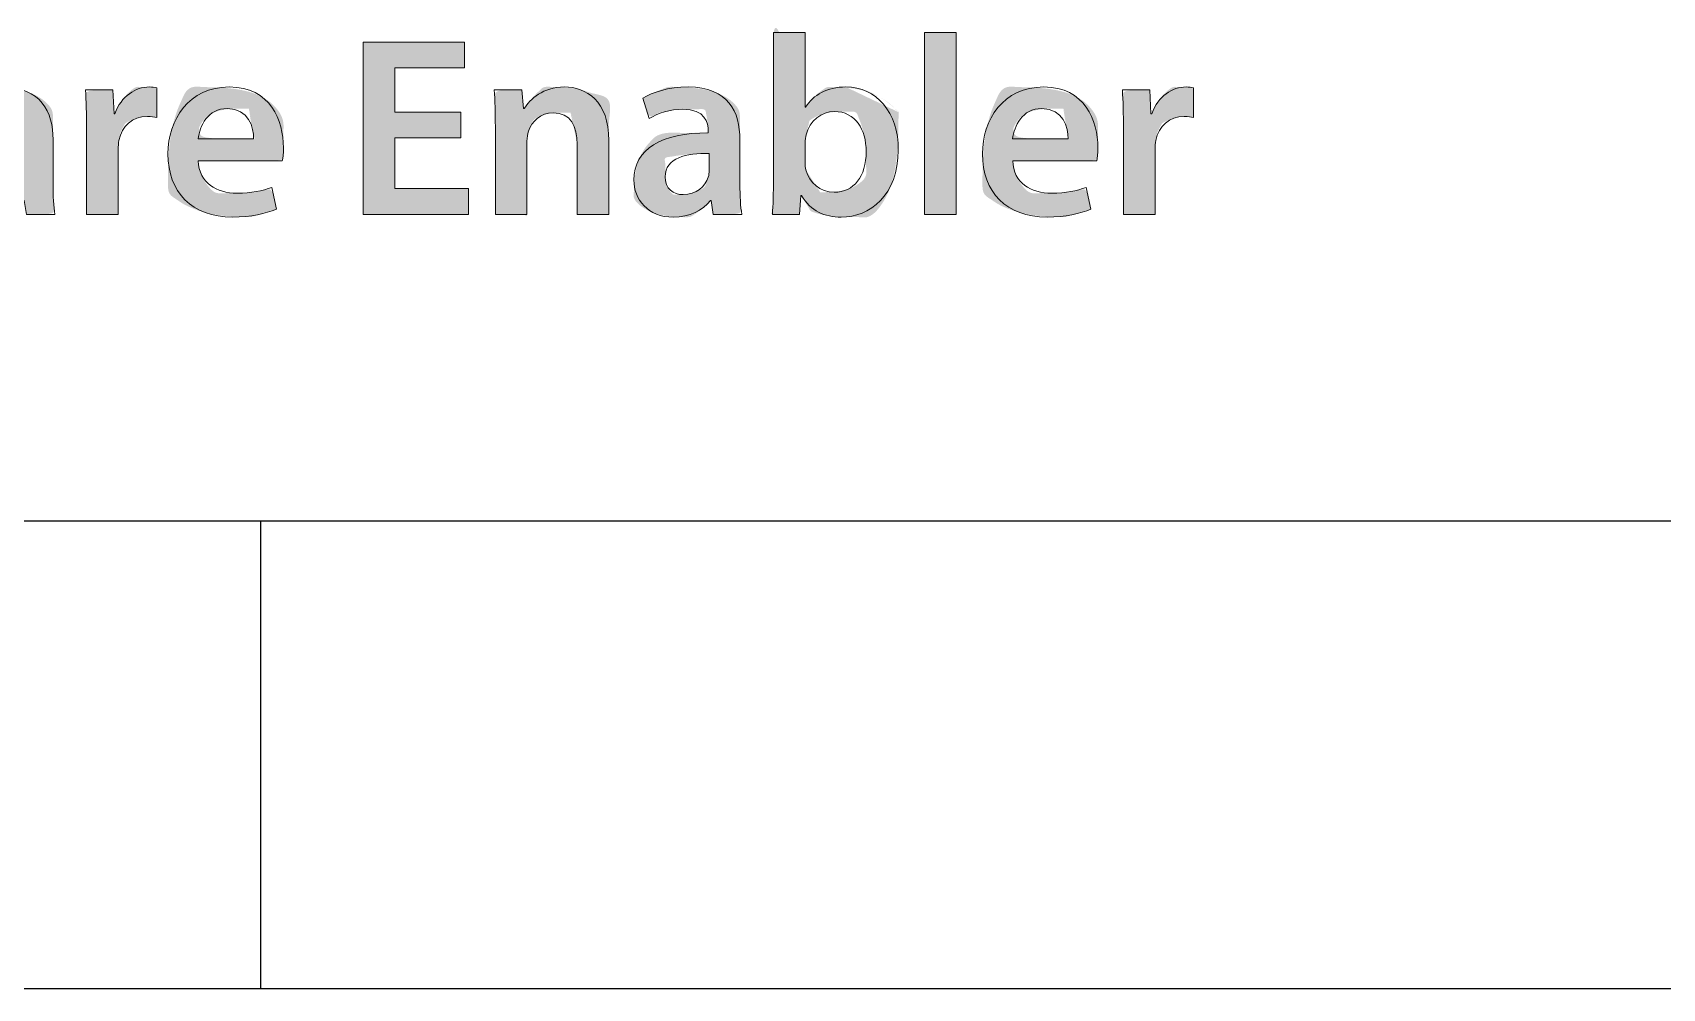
# Model space of a CAD drawing. Header units: millimetres. Extents: x -41 to 379, y -37 to 257.
# Drawn here: x 303.01 to 320.86, y -37.09 to -26.62 of the extents above; entities that cross this region are included whole.
import ezdxf
from ezdxf.lldxf.tags import DXFTag

# ---------------------------------------------------------------- set-up
doc = ezdxf.new("R2010")
doc.units = ezdxf.units.MM
doc.layers.add('_U+56FE_U+5C42 1', color=7, linetype='Continuous')
doc.layers.add('EFEXPLORER-ENCLOSURE-DXF_FORMAT', color=7, linetype='Continuous')
tags = doc.linetypes.add('DASHED', pattern=[25.72, 12.86, -12.86]).pattern_tags.tags
tags[6:7] = [DXFTag(74, 4), DXFTag(75, 0), DXFTag(340, '0'), DXFTag(46, 0.0), DXFTag(50, 0.0), DXFTag(44, 0.0), DXFTag(45, 0.0)]
tags[4:5] = [DXFTag(74, 4), DXFTag(75, 0), DXFTag(340, '0'), DXFTag(46, 0.0), DXFTag(50, 0.0), DXFTag(44, 0.0), DXFTag(45, 0.0)]

# ---------------------------------------------------------------- blocks, each defined once
blk = doc.blocks.new('block 8')
at = {"layer": '_U+56FE_U+5C42 1'}
h = blk.add_hatch(color=148, dxfattribs=at)
h.dxf.hatch_style = 2
edge = h.paths.add_edge_path()
edge.add_spline(control_points=[(317.37, -318.75), (317.37, -318.75), (317.37, -318.75), (317.34, -323.81), (317.34, -329.77), (313.51, -332.74), (309.73, -332.74), (307.57, -332.74), (305.65, -331.92), (304.43, -329.85), (304.43, -329.85), (304.36, -329.85), (304.36, -329.85), (304.36, -329.85), (304.17, -332.36), (304.17, -332.36), (304.17, -332.36), (300.57, -332.36), (300.57, -332.36), (300.65, -331.25), (300.71, -329.41), (300.71, -327.7), (300.71, -327.7), (300.71, -308.15), (300.71, -308.15), (300.71, -308.15), (304.92, -308.15), (304.92, -308.15), (304.92, -308.15), (304.92, -318.07), (304.92, -318.07), (304.92, -318.07), (304.99, -318.07), (304.99, -318.07), (306.01, -316.44), (307.85, -315.39), (310.35, -315.39), (314.43, -315.39), (317.37, -318.75)], knot_values=[-1, 0, 0, 0, 0, 0, 1, 1, 1, 2, 2, 2, 3, 3, 3, 4, 4, 4, 5, 5, 5, 6, 6, 6, 7, 7, 7, 8, 8, 8, 9, 9, 9, 10, 10, 10, 11, 11, 11, 12, 12, 12, 12], degree=3, periodic=0)
edge = h.paths.add_edge_path()
edge.add_spline(control_points=[(306.94, -329.41), (306.94, -329.41), (306.94, -329.41), (308.79, -329.41), (311.44, -329.41), (313.06, -327.33), (313.06, -323.98), (313.06, -321.06), (311.63, -318.66), (308.83, -318.66), (307.11, -318.66), (305.52, -319.88), (305.06, -321.76), (304.98, -322.08), (304.92, -322.44), (304.92, -322.84), (304.92, -322.84), (304.92, -325.46), (304.92, -325.46), (304.92, -325.81), (304.96, -326.15), (305.03, -326.45), (305.47, -328.15), (306.94, -329.41)], knot_values=[-1, 0, 0, 0, 0, 0, 1, 1, 1, 2, 2, 2, 3, 3, 3, 4, 4, 4, 5, 5, 5, 6, 6, 6, 7, 7, 7, 7], degree=3, periodic=0)
h = blk.add_hatch(color=148, dxfattribs=at)
h.dxf.hatch_style = 2
h.paths.add_polyline_path([(320.82, -308.15), (325.03, -308.15), (325.03, -332.36), (320.82, -332.36)])
h = blk.add_hatch(color=148, dxfattribs=at)
h.dxf.hatch_style = 2
h.paths.add_polyline_path([(259.04, -322.18), (250.28, -322.18), (250.28, -328.9), (260.07, -328.9), (260.07, -332.36), (246.06, -332.36), (246.06, -309.4), (259.56, -309.4), (259.56, -312.86), (250.28, -312.86), (250.28, -318.75), (259.04, -318.75)])
h = blk.add_hatch(color=148, dxfattribs=at)
h.dxf.hatch_style = 2
edge = h.paths.add_edge_path()
edge.add_spline(control_points=[(191.78, -316.88), (191.78, -316.88), (191.78, -316.88), (191.78, -316.88), (193.05, -316.11), (195.21, -315.39), (197.84, -315.39), (203.2, -315.39), (204.73, -318.76), (204.73, -322.41), (204.73, -322.41), (204.73, -328.36), (204.73, -328.36), (204.73, -329.87), (204.81, -331.34), (204.99, -332.36), (204.99, -332.36), (201.19, -332.36), (201.19, -332.36), (201.19, -332.36), (200.9, -330.51), (200.9, -330.51), (200.9, -330.51), (200.8, -330.51), (200.8, -330.51), (199.79, -331.82), (198.04, -332.74), (195.87, -332.74), (192.47, -332.74), (190.6, -330.32), (190.6, -327.8), (190.6, -323.62), (194.33, -321.49), (200.52, -321.52), (200.52, -321.52), (200.52, -321.25), (200.52, -321.25), (200.52, -320.18), (200.1, -318.35), (197.12, -318.36), (195.49, -318.36), (193.76, -318.89), (192.62, -319.61), (192.62, -319.61), (191.78, -316.88)], knot_values=[-1, 0, 0, 0, 0, 0, 1, 1, 1, 2, 2, 2, 3, 3, 3, 4, 4, 4, 5, 5, 5, 6, 6, 6, 7, 7, 7, 8, 8, 8, 9, 9, 9, 10, 10, 10, 11, 11, 11, 12, 12, 12, 13, 13, 13, 14, 14, 14, 14], degree=3, periodic=0)
edge = h.paths.add_edge_path()
edge.add_spline(control_points=[(200.63, -324.24), (200.63, -324.24), (200.63, -324.24), (200.63, -324.24), (197.62, -324.2), (194.78, -324.83), (194.78, -327.35), (194.78, -328.96), (195.85, -329.73), (197.19, -329.73), (198.89, -329.73), (200.11, -328.63), (200.52, -327.42), (200.61, -327.13), (200.63, -326.8), (200.63, -326.51), (200.63, -326.51), (200.63, -324.24)], knot_values=[-1, 0, 0, 0, 0, 0, 1, 1, 1, 2, 2, 2, 3, 3, 3, 4, 4, 4, 5, 5, 5, 5], degree=3, periodic=0)
h = blk.add_hatch(color=148, dxfattribs=at)
h.dxf.hatch_style = 2
edge = h.paths.add_edge_path()
edge.add_spline(control_points=[(217.82, -319.33), (217.82, -319.33), (217.82, -319.33), (217.31, -319.33), (215.29, -319.33), (213.9, -320.6), (213.52, -322.51), (213.45, -322.88), (213.42, -323.32), (213.42, -323.76), (213.42, -323.76), (213.42, -332.36), (213.42, -332.36), (213.42, -332.36), (209.2, -332.36), (209.2, -332.36), (209.2, -332.36), (209.2, -321.13), (209.2, -321.13), (209.2, -318.88), (209.16, -317.25), (209.06, -315.77), (209.06, -315.77), (212.71, -315.77), (212.71, -315.77), (212.71, -315.77), (212.87, -318.95), (212.87, -318.95), (212.87, -318.95), (212.98, -318.95), (212.98, -318.95), (213.81, -316.59), (215.76, -315.39), (217.56, -315.39), (217.98, -315.39), (218.22, -315.41), (218.56, -315.49), (218.56, -315.49), (218.56, -319.45), (218.56, -319.45), (218.19, -319.37), (217.82, -319.33)], knot_values=[-1, 0, 0, 0, 0, 0, 1, 1, 1, 2, 2, 2, 3, 3, 3, 4, 4, 4, 5, 5, 5, 6, 6, 6, 7, 7, 7, 8, 8, 8, 9, 9, 9, 10, 10, 10, 11, 11, 11, 12, 12, 12, 13, 13, 13, 13], degree=3, periodic=0)
h = blk.add_hatch(color=148, dxfattribs=at)
h.dxf.hatch_style = 2
edge = h.paths.add_edge_path()
edge.add_spline(control_points=[(231.09, -332.72), (231.09, -332.72), (231.09, -332.72), (228.65, -332.72), (223.23, -332.72), (220.04, -329.39), (220.04, -324.31), (220.04, -319.76), (222.83, -315.39), (228.22, -315.39), (233.68, -315.39), (235.43, -319.87), (235.43, -323.48), (235.43, -324.25), (235.36, -324.88), (235.28, -325.23), (235.28, -325.23), (224.08, -325.23), (224.08, -325.23), (224.19, -328.22), (226.54, -329.54), (229.25, -329.54), (231.2, -329.54), (232.59, -329.24), (233.88, -328.77), (233.88, -328.77), (234.5, -331.66), (234.5, -331.66), (233.07, -332.27), (231.09, -332.72)], knot_values=[-1, 0, 0, 0, 0, 0, 1, 1, 1, 2, 2, 2, 3, 3, 3, 4, 4, 4, 5, 5, 5, 6, 6, 6, 7, 7, 7, 8, 8, 8, 9, 9, 9, 9], degree=3, periodic=0)
edge = h.paths.add_edge_path()
edge.add_spline(control_points=[(230.82, -318.26), (230.82, -318.26), (230.82, -318.26), (227.96, -318.26), (225.34, -318.26), (224.26, -320.61), (224.07, -322.3), (224.07, -322.3), (231.46, -322.3), (231.46, -322.3), (231.48, -320.8), (230.82, -318.26)], knot_values=[-1, 0, 0, 0, 0, 0, 1, 1, 1, 2, 2, 2, 3, 3, 3, 3], degree=3, periodic=0)
h = blk.add_hatch(color=148, dxfattribs=at)
h.dxf.hatch_style = 2
edge = h.paths.add_edge_path()
edge.add_spline(control_points=[(273.68, -318.82), (273.68, -318.82), (273.68, -318.82), (271.37, -318.82), (269.67, -318.82), (268.51, -320.01), (268.07, -321.29), (267.94, -321.63), (267.87, -322.14), (267.87, -322.62), (267.87, -322.62), (267.87, -332.36), (267.87, -332.36), (267.87, -332.36), (263.66, -332.36), (263.66, -332.36), (263.66, -332.36), (263.66, -320.71), (263.66, -320.71), (263.66, -318.8), (263.6, -317.21), (263.52, -315.77), (263.52, -315.77), (267.2, -315.77), (267.2, -315.77), (267.2, -315.77), (267.41, -318.28), (267.41, -318.28), (267.41, -318.28), (267.51, -318.28), (267.51, -318.28), (268.24, -317), (270.05, -315.39), (272.84, -315.39), (275.74, -315.39), (278.79, -317.25), (278.79, -322.54), (278.79, -322.54), (278.79, -332.36), (278.79, -332.36), (278.79, -332.36), (274.58, -332.36), (274.58, -332.36), (274.58, -332.36), (274.58, -323.04), (274.58, -323.04), (274.58, -320.64), (273.68, -318.82)], knot_values=[-1, 0, 0, 0, 0, 0, 1, 1, 1, 2, 2, 2, 3, 3, 3, 4, 4, 4, 5, 5, 5, 6, 6, 6, 7, 7, 7, 8, 8, 8, 9, 9, 9, 10, 10, 10, 11, 11, 11, 12, 12, 12, 13, 13, 13, 14, 14, 14, 15, 15, 15, 15], degree=3, periodic=0)
h = blk.add_hatch(color=148, dxfattribs=at)
h.dxf.hatch_style = 2
edge = h.paths.add_edge_path()
edge.add_spline(control_points=[(283.29, -316.88), (283.29, -316.88), (283.29, -316.88), (283.29, -316.88), (284.56, -316.11), (286.72, -315.39), (289.35, -315.39), (294.71, -315.39), (296.24, -318.76), (296.24, -322.41), (296.24, -322.41), (296.24, -328.36), (296.24, -328.36), (296.24, -329.87), (296.32, -331.34), (296.5, -332.36), (296.5, -332.36), (292.7, -332.36), (292.7, -332.36), (292.7, -332.36), (292.41, -330.51), (292.41, -330.51), (292.41, -330.51), (292.31, -330.51), (292.31, -330.51), (291.3, -331.82), (289.54, -332.74), (287.37, -332.74), (283.98, -332.74), (282.11, -330.32), (282.11, -327.8), (282.11, -323.62), (285.84, -321.49), (292.03, -321.52), (292.03, -321.52), (292.03, -321.25), (292.03, -321.25), (292.03, -320.18), (291.61, -318.35), (288.63, -318.36), (286.99, -318.36), (285.27, -318.89), (284.13, -319.61), (284.13, -319.61), (283.29, -316.88)], knot_values=[-1, 0, 0, 0, 0, 0, 1, 1, 1, 2, 2, 2, 3, 3, 3, 4, 4, 4, 5, 5, 5, 6, 6, 6, 7, 7, 7, 8, 8, 8, 9, 9, 9, 10, 10, 10, 11, 11, 11, 12, 12, 12, 13, 13, 13, 14, 14, 14, 14], degree=3, periodic=0)
edge = h.paths.add_edge_path()
edge.add_spline(control_points=[(292.14, -324.24), (292.14, -324.24), (292.14, -324.24), (292.14, -324.24), (289.13, -324.2), (286.29, -324.83), (286.29, -327.35), (286.29, -328.96), (287.36, -329.73), (288.7, -329.73), (290.4, -329.73), (291.62, -328.63), (292.03, -327.42), (292.12, -327.13), (292.14, -326.8), (292.14, -326.51), (292.14, -326.51), (292.14, -324.24)], knot_values=[-1, 0, 0, 0, 0, 0, 1, 1, 1, 2, 2, 2, 3, 3, 3, 4, 4, 4, 5, 5, 5, 5], degree=3, periodic=0)
h = blk.add_hatch(color=148, dxfattribs=at)
h.dxf.hatch_style = 2
edge = h.paths.add_edge_path()
edge.add_spline(control_points=[(339.59, -332.72), (339.59, -332.72), (339.59, -332.72), (337.16, -332.72), (331.73, -332.72), (328.55, -329.39), (328.55, -324.31), (328.55, -319.76), (331.33, -315.39), (336.73, -315.39), (342.18, -315.39), (343.94, -319.87), (343.94, -323.48), (343.94, -324.25), (343.87, -324.88), (343.79, -325.23), (343.79, -325.23), (332.58, -325.23), (332.58, -325.23), (332.7, -328.22), (335.04, -329.54), (337.75, -329.54), (339.71, -329.54), (341.1, -329.24), (342.38, -328.77), (342.38, -328.77), (343.01, -331.66), (343.01, -331.66), (341.57, -332.27), (339.59, -332.72)], knot_values=[-1, 0, 0, 0, 0, 0, 1, 1, 1, 2, 2, 2, 3, 3, 3, 4, 4, 4, 5, 5, 5, 6, 6, 6, 7, 7, 7, 8, 8, 8, 9, 9, 9, 9], degree=3, periodic=0)
edge = h.paths.add_edge_path()
edge.add_spline(control_points=[(339.33, -318.26), (339.33, -318.26), (339.33, -318.26), (336.47, -318.26), (333.85, -318.26), (332.76, -320.61), (332.57, -322.3), (332.57, -322.3), (339.97, -322.3), (339.97, -322.3), (339.99, -320.8), (339.33, -318.26)], knot_values=[-1, 0, 0, 0, 0, 0, 1, 1, 1, 2, 2, 2, 3, 3, 3, 3], degree=3, periodic=0)
h = blk.add_hatch(color=148, dxfattribs=at)
h.dxf.hatch_style = 2
edge = h.paths.add_edge_path()
edge.add_spline(control_points=[(355.96, -319.33), (355.96, -319.33), (355.96, -319.33), (355.44, -319.33), (353.42, -319.33), (352.03, -320.6), (351.66, -322.51), (351.58, -322.88), (351.55, -323.32), (351.55, -323.76), (351.55, -323.76), (351.55, -332.36), (351.55, -332.36), (351.55, -332.36), (347.33, -332.36), (347.33, -332.36), (347.33, -332.36), (347.33, -321.13), (347.33, -321.13), (347.33, -318.88), (347.29, -317.25), (347.2, -315.77), (347.2, -315.77), (350.84, -315.77), (350.84, -315.77), (350.84, -315.77), (351, -318.95), (351, -318.95), (351, -318.95), (351.12, -318.95), (351.12, -318.95), (351.94, -316.59), (353.89, -315.39), (355.7, -315.39), (356.11, -315.39), (356.35, -315.41), (356.69, -315.49), (356.69, -315.49), (356.69, -319.45), (356.69, -319.45), (356.33, -319.37), (355.96, -319.33)], knot_values=[-1, 0, 0, 0, 0, 0, 1, 1, 1, 2, 2, 2, 3, 3, 3, 4, 4, 4, 5, 5, 5, 6, 6, 6, 7, 7, 7, 8, 8, 8, 9, 9, 9, 10, 10, 10, 11, 11, 11, 12, 12, 12, 13, 13, 13, 13], degree=3, periodic=0)
at = {"layer": '_U+56FE_U+5C42 1', "lineweight": 0}
for points in [[(320.82, -308.15), (325.03, -308.15), (325.03, -332.36), (320.82, -332.36), (320.82, -308.15)], [(259.04, -322.18), (250.28, -322.18), (250.28, -328.9), (260.07, -328.9), (260.07, -332.36), (246.06, -332.36), (246.06, -309.4), (259.56, -309.4), (259.56, -312.86), (250.28, -312.86), (250.28, -318.75), (259.04, -318.75), (259.04, -322.18)]]:
    blk.add_lwpolyline(points, dxfattribs=at)
for points, knots in [([(300.57, -332.36), (300.65, -331.25), (300.71, -329.41), (300.71, -327.7), (300.71, -327.7), (300.71, -308.15), (300.71, -308.15), (300.71, -308.15), (304.92, -308.15), (304.92, -308.15), (304.92, -308.15), (304.92, -318.07), (304.92, -318.07), (304.92, -318.07), (304.99, -318.07), (304.99, -318.07), (306.01, -316.44), (307.85, -315.39), (310.35, -315.39), (314.43, -315.39), (317.37, -318.75), (317.34, -323.81), (317.34, -329.77), (313.51, -332.74), (309.73, -332.74), (307.57, -332.74), (305.65, -331.92), (304.43, -329.85), (304.43, -329.85), (304.36, -329.85), (304.36, -329.85), (304.36, -329.85), (304.17, -332.36), (304.17, -332.36), (304.17, -332.36), (300.57, -332.36), (300.57, -332.36)], [0, 0, 0, 0, 1, 1, 1, 2, 2, 2, 3, 3, 3, 4, 4, 4, 5, 5, 5, 6, 6, 6, 7, 7, 7, 8, 8, 8, 9, 9, 9, 10, 10, 10, 11, 11, 11, 12, 12, 12, 12]), ([(201.19, -332.36), (201.19, -332.36), (200.9, -330.51), (200.9, -330.51), (200.9, -330.51), (200.8, -330.51), (200.8, -330.51), (199.79, -331.82), (198.04, -332.74), (195.87, -332.74), (192.47, -332.74), (190.6, -330.32), (190.6, -327.8), (190.6, -323.62), (194.33, -321.49), (200.52, -321.52), (200.52, -321.52), (200.52, -321.25), (200.52, -321.25), (200.52, -320.18), (200.1, -318.35), (197.12, -318.36), (195.49, -318.36), (193.76, -318.89), (192.62, -319.61), (192.62, -319.61), (191.78, -316.88), (191.78, -316.88), (193.05, -316.11), (195.21, -315.39), (197.84, -315.39), (203.2, -315.39), (204.73, -318.76), (204.73, -322.41), (204.73, -322.41), (204.73, -328.36), (204.73, -328.36), (204.73, -329.87), (204.81, -331.34), (204.99, -332.36), (204.99, -332.36), (201.19, -332.36), (201.19, -332.36)], [0, 0, 0, 0, 1, 1, 1, 2, 2, 2, 3, 3, 3, 4, 4, 4, 5, 5, 5, 6, 6, 6, 7, 7, 7, 8, 8, 8, 9, 9, 9, 10, 10, 10, 11, 11, 11, 12, 12, 12, 13, 13, 13, 14, 14, 14, 14]), ([(209.2, -321.13), (209.2, -318.88), (209.16, -317.25), (209.06, -315.77), (209.06, -315.77), (212.71, -315.77), (212.71, -315.77), (212.71, -315.77), (212.87, -318.95), (212.87, -318.95), (212.87, -318.95), (212.98, -318.95), (212.98, -318.95), (213.81, -316.59), (215.76, -315.39), (217.56, -315.39), (217.98, -315.39), (218.22, -315.41), (218.56, -315.49), (218.56, -315.49), (218.56, -319.45), (218.56, -319.45), (218.19, -319.37), (217.82, -319.33), (217.31, -319.33), (215.29, -319.33), (213.9, -320.6), (213.52, -322.51), (213.45, -322.88), (213.42, -323.32), (213.42, -323.76), (213.42, -323.76), (213.42, -332.36), (213.42, -332.36), (213.42, -332.36), (209.2, -332.36), (209.2, -332.36), (209.2, -332.36), (209.2, -321.13), (209.2, -321.13)], [0, 0, 0, 0, 1, 1, 1, 2, 2, 2, 3, 3, 3, 4, 4, 4, 5, 5, 5, 6, 6, 6, 7, 7, 7, 8, 8, 8, 9, 9, 9, 10, 10, 10, 11, 11, 11, 12, 12, 12, 13, 13, 13, 13]), ([(224.08, -325.23), (224.19, -328.22), (226.54, -329.54), (229.25, -329.54), (231.2, -329.54), (232.59, -329.24), (233.88, -328.77), (233.88, -328.77), (234.5, -331.66), (234.5, -331.66), (233.07, -332.27), (231.09, -332.72), (228.65, -332.72), (223.23, -332.72), (220.04, -329.39), (220.04, -324.31), (220.04, -319.76), (222.83, -315.39), (228.22, -315.39), (233.68, -315.39), (235.43, -319.87), (235.43, -323.48), (235.43, -324.25), (235.36, -324.88), (235.28, -325.23), (235.28, -325.23), (224.08, -325.23), (224.08, -325.23)], [0, 0, 0, 0, 1, 1, 1, 2, 2, 2, 3, 3, 3, 4, 4, 4, 5, 5, 5, 6, 6, 6, 7, 7, 7, 8, 8, 8, 9, 9, 9, 9]), ([(263.66, -320.71), (263.66, -318.8), (263.6, -317.21), (263.52, -315.77), (263.52, -315.77), (267.2, -315.77), (267.2, -315.77), (267.2, -315.77), (267.41, -318.28), (267.41, -318.28), (267.41, -318.28), (267.51, -318.28), (267.51, -318.28), (268.24, -317), (270.05, -315.39), (272.84, -315.39), (275.74, -315.39), (278.79, -317.25), (278.79, -322.54), (278.79, -322.54), (278.79, -332.36), (278.79, -332.36), (278.79, -332.36), (274.58, -332.36), (274.58, -332.36), (274.58, -332.36), (274.58, -323.04), (274.58, -323.04), (274.58, -320.64), (273.68, -318.82), (271.37, -318.82), (269.67, -318.82), (268.51, -320.01), (268.07, -321.29), (267.94, -321.63), (267.87, -322.14), (267.87, -322.62), (267.87, -322.62), (267.87, -332.36), (267.87, -332.36), (267.87, -332.36), (263.66, -332.36), (263.66, -332.36), (263.66, -332.36), (263.66, -320.71), (263.66, -320.71)], [0, 0, 0, 0, 1, 1, 1, 2, 2, 2, 3, 3, 3, 4, 4, 4, 5, 5, 5, 6, 6, 6, 7, 7, 7, 8, 8, 8, 9, 9, 9, 10, 10, 10, 11, 11, 11, 12, 12, 12, 13, 13, 13, 14, 14, 14, 15, 15, 15, 15]), ([(292.7, -332.36), (292.7, -332.36), (292.41, -330.51), (292.41, -330.51), (292.41, -330.51), (292.31, -330.51), (292.31, -330.51), (291.3, -331.82), (289.54, -332.74), (287.37, -332.74), (283.98, -332.74), (282.11, -330.32), (282.11, -327.8), (282.11, -323.62), (285.84, -321.49), (292.03, -321.52), (292.03, -321.52), (292.03, -321.25), (292.03, -321.25), (292.03, -320.18), (291.61, -318.35), (288.63, -318.36), (286.99, -318.36), (285.27, -318.89), (284.13, -319.61), (284.13, -319.61), (283.29, -316.88), (283.29, -316.88), (284.56, -316.11), (286.72, -315.39), (289.35, -315.39), (294.71, -315.39), (296.24, -318.76), (296.24, -322.41), (296.24, -322.41), (296.24, -328.36), (296.24, -328.36), (296.24, -329.87), (296.32, -331.34), (296.5, -332.36), (296.5, -332.36), (292.7, -332.36), (292.7, -332.36)], [0, 0, 0, 0, 1, 1, 1, 2, 2, 2, 3, 3, 3, 4, 4, 4, 5, 5, 5, 6, 6, 6, 7, 7, 7, 8, 8, 8, 9, 9, 9, 10, 10, 10, 11, 11, 11, 12, 12, 12, 13, 13, 13, 14, 14, 14, 14]), ([(332.58, -325.23), (332.7, -328.22), (335.04, -329.54), (337.75, -329.54), (339.71, -329.54), (341.1, -329.24), (342.38, -328.77), (342.38, -328.77), (343.01, -331.66), (343.01, -331.66), (341.57, -332.27), (339.59, -332.72), (337.16, -332.72), (331.73, -332.72), (328.55, -329.39), (328.55, -324.31), (328.55, -319.76), (331.33, -315.39), (336.73, -315.39), (342.18, -315.39), (343.94, -319.87), (343.94, -323.48), (343.94, -324.25), (343.87, -324.88), (343.79, -325.23), (343.79, -325.23), (332.58, -325.23), (332.58, -325.23)], [0, 0, 0, 0, 1, 1, 1, 2, 2, 2, 3, 3, 3, 4, 4, 4, 5, 5, 5, 6, 6, 6, 7, 7, 7, 8, 8, 8, 9, 9, 9, 9]), ([(347.33, -321.13), (347.33, -318.88), (347.29, -317.25), (347.2, -315.77), (347.2, -315.77), (350.84, -315.77), (350.84, -315.77), (350.84, -315.77), (351, -318.95), (351, -318.95), (351, -318.95), (351.12, -318.95), (351.12, -318.95), (351.94, -316.59), (353.89, -315.39), (355.7, -315.39), (356.11, -315.39), (356.35, -315.41), (356.69, -315.49), (356.69, -315.49), (356.69, -319.45), (356.69, -319.45), (356.33, -319.37), (355.96, -319.33), (355.44, -319.33), (353.42, -319.33), (352.03, -320.6), (351.66, -322.51), (351.58, -322.88), (351.55, -323.32), (351.55, -323.76), (351.55, -323.76), (351.55, -332.36), (351.55, -332.36), (351.55, -332.36), (347.33, -332.36), (347.33, -332.36), (347.33, -332.36), (347.33, -321.13), (347.33, -321.13)], [0, 0, 0, 0, 1, 1, 1, 2, 2, 2, 3, 3, 3, 4, 4, 4, 5, 5, 5, 6, 6, 6, 7, 7, 7, 8, 8, 8, 9, 9, 9, 10, 10, 10, 11, 11, 11, 12, 12, 12, 13, 13, 13, 13]), ([(231.46, -322.3), (231.48, -320.8), (230.82, -318.26), (227.96, -318.26), (225.34, -318.26), (224.26, -320.61), (224.07, -322.3), (224.07, -322.3), (231.46, -322.3), (231.46, -322.3)], [0, 0, 0, 0, 1, 1, 1, 2, 2, 2, 3, 3, 3, 3]), ([(304.92, -325.46), (304.92, -325.81), (304.96, -326.15), (305.03, -326.45), (305.47, -328.15), (306.94, -329.41), (308.79, -329.41), (311.44, -329.41), (313.06, -327.33), (313.06, -323.98), (313.06, -321.06), (311.63, -318.66), (308.83, -318.66), (307.11, -318.66), (305.52, -319.88), (305.06, -321.76), (304.98, -322.08), (304.92, -322.44), (304.92, -322.84), (304.92, -322.84), (304.92, -325.46), (304.92, -325.46)], [0, 0, 0, 0, 1, 1, 1, 2, 2, 2, 3, 3, 3, 4, 4, 4, 5, 5, 5, 6, 6, 6, 7, 7, 7, 7]), ([(339.97, -322.3), (339.99, -320.8), (339.33, -318.26), (336.47, -318.26), (333.85, -318.26), (332.76, -320.61), (332.57, -322.3), (332.57, -322.3), (339.97, -322.3), (339.97, -322.3)], [0, 0, 0, 0, 1, 1, 1, 2, 2, 2, 3, 3, 3, 3]), ([(292.14, -324.24), (289.13, -324.2), (286.29, -324.83), (286.29, -327.35), (286.29, -328.96), (287.36, -329.73), (288.7, -329.73), (290.4, -329.73), (291.62, -328.63), (292.03, -327.42), (292.12, -327.13), (292.14, -326.8), (292.14, -326.51), (292.14, -326.51), (292.14, -324.24), (292.14, -324.24)], [0, 0, 0, 0, 1, 1, 1, 2, 2, 2, 3, 3, 3, 4, 4, 4, 5, 5, 5, 5])]:
    blk.add_open_spline(points, degree=3, knots=knots, dxfattribs=at)
blk = doc.blocks.new('block 7')
at = {"layer": '_U+56FE_U+5C42 1'}
blk.add_blockref('block 8', (0, 0), dxfattribs=at)

msp = doc.modelspace()

# ---------------------------------------------------------------- linework, layer by layer
at = {"layer": 'EFEXPLORER-ENCLOSURE-DXF_FORMAT', "color": 7, "linetype": 'Continuous'}
for p, q in [((-36.022, -31.971), (373.734, -31.971)), ((305.51, -37.093), (305.51, -31.971))]:
    msp.add_line(p, q, dxfattribs=at)
at = {"layer": 'EFEXPLORER-ENCLOSURE-DXF_FORMAT', "color": 18, "linetype": 'DASHED'}
msp.add_line((-41.144, -37.093), (368.612, -37.093), dxfattribs=at)

# ---------------------------------------------------------------- block references
at = {"layer": '_U+56FE_U+5C42 1', "xscale": 0.0822228554545122, "yscale": 0.0822228554545122, "zscale": 0.0822228554545122}
msp.add_blockref('block 7', (286.4, -1.286), dxfattribs=at)

doc.saveas('drawing.dxf')
